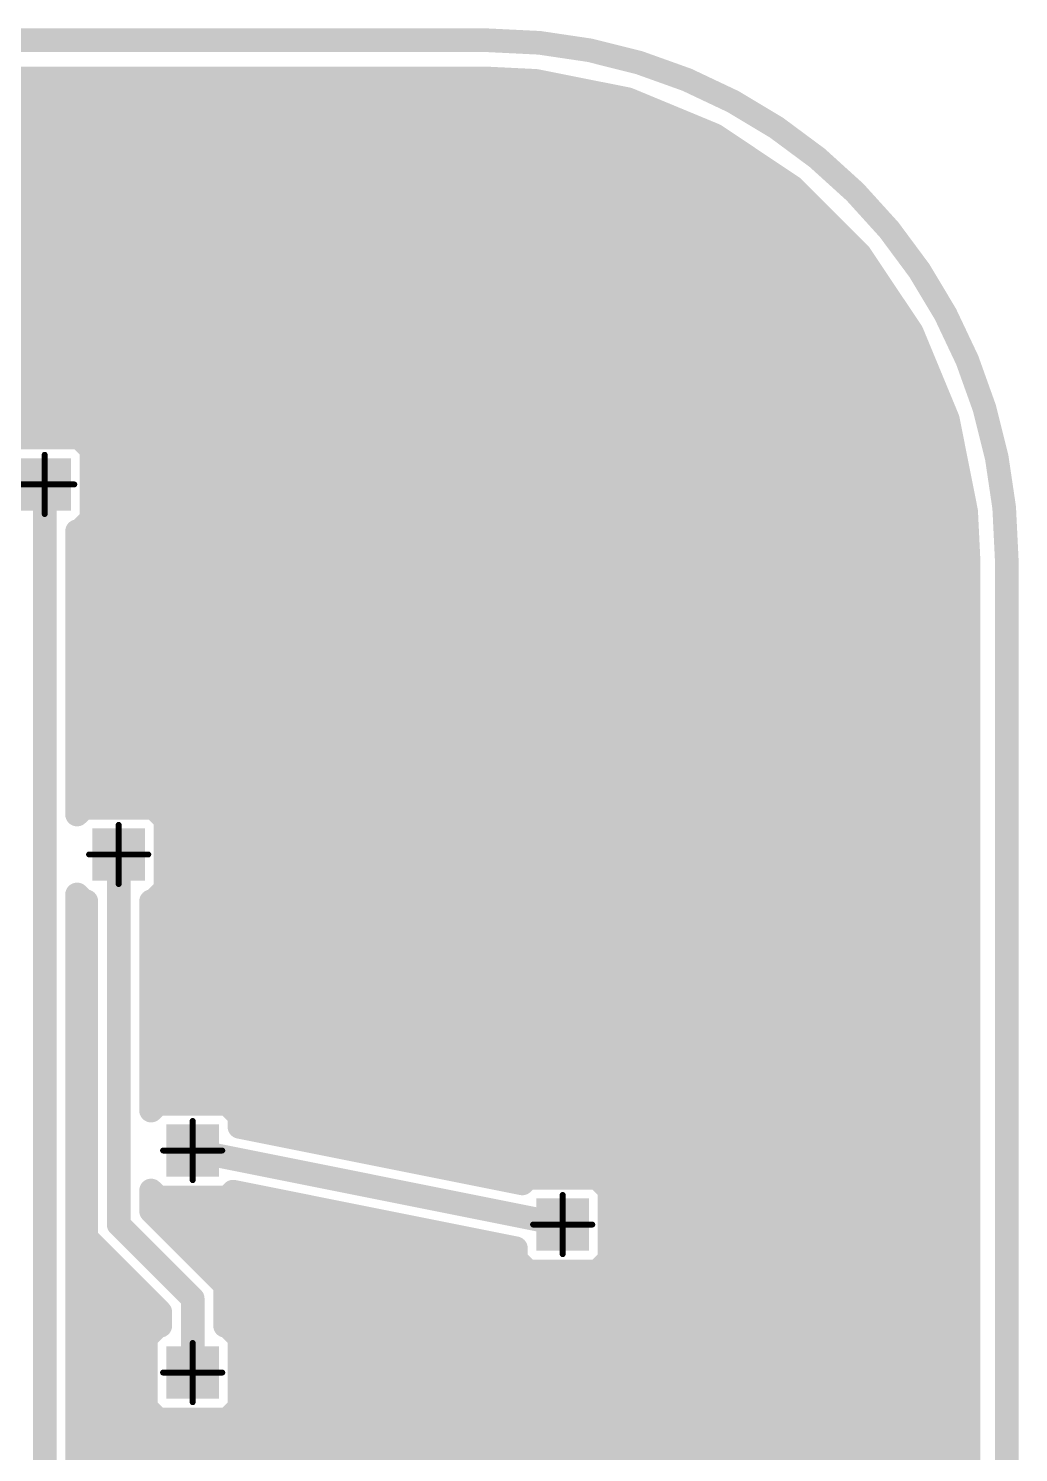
# Model space of a CAD drawing. Extents: x -14 to 61.4, y -16.8 to 62.4.
# Drawn here: x 39.09 to 56.08, y 38 to 62.43 of the extents above; entities that cross this region are included whole.
import ezdxf

# ---------------------------------------------------------------- set-up
doc = ezdxf.new("R2010")
doc.units = 0
for name, color, linetype in [('145', 82, 'CONTINUOUS'), ('16', 175, 'CONTINUOUS'), ('18', 82, 'CONTINUOUS'), ('20', 7, 'CONTINUOUS'), ('30', 253, 'CONTINUOUS')]:
    doc.layers.add(name, color=color, linetype=linetype)

# ---------------------------------------------------------------- blocks, each defined once
blk = doc.blocks.new('SQUAREV')
blk.add_solid([(-0.5, -0.5), (0.5, -0.5), (-0.5, 0.5), (0.5, 0.5)])

msp = doc.modelspace()

# ---------------------------------------------------------------- linework, layer by layer
at = {"layer": '145', "const_width": 0.1016}
for points in [[(39.37, 55.118), (39.37, 54.102)], [(38.862, 54.61), (39.878, 54.61)], [(40.64, 48.768), (40.64, 47.752)], [(40.132, 48.26), (41.148, 48.26)], [(41.91, 43.688), (41.91, 42.672)], [(41.402, 43.18), (42.418, 43.18)], [(48.26, 42.418), (48.26, 41.402)], [(47.752, 41.91), (48.768, 41.91)], [(41.91, 39.878), (41.91, 38.862)], [(41.402, 39.37), (42.418, 39.37)]]:
    msp.add_lwpolyline(points, dxfattribs=at)
at = {"layer": '145', "const_width": 0.0508}
for points in [[(39.3954, 55.118, 1), (39.3446, 55.118)], [(39.878, 54.5846, 1), (39.878, 54.6354)], [(39.3446, 54.102, 1), (39.3954, 54.102)], [(40.6654, 48.768, 1), (40.6146, 48.768)], [(40.132, 48.2854, 1), (40.132, 48.2346)], [(41.148, 48.2346, 1), (41.148, 48.2854)], [(40.6146, 47.752, 1), (40.6654, 47.752)], [(41.9354, 43.688, 1), (41.8846, 43.688)], [(41.402, 43.2054, 1), (41.402, 43.1546)], [(42.418, 43.1546, 1), (42.418, 43.2054)], [(41.8846, 42.672, 1), (41.9354, 42.672)], [(48.2854, 42.418, 1), (48.2346, 42.418)], [(47.752, 41.9354, 1), (47.752, 41.8846)], [(48.768, 41.8846, 1), (48.768, 41.9354)], [(48.2346, 41.402, 1), (48.2854, 41.402)], [(41.9354, 39.878, 1), (41.8846, 39.878)], [(41.402, 39.3954, 1), (41.402, 39.3446)], [(42.418, 39.3446, 1), (42.418, 39.3954)], [(41.8846, 38.862, 1), (41.9354, 38.862)]]:
    msp.add_lwpolyline(points, format="xyb", dxfattribs=at)
at = {"layer": '16', "const_width": 0.4064}
for points in [[(25.4, 61.5736), (46.99, 61.5736)], [(46.99, 61.5736), (47.797, 61.534)], [(47.797, 61.534), (49.3801, 61.2191)], [(23.5184, 61.3664), (48.6394, 61.3664)], [(49.3801, 61.2191), (50.8713, 60.6014)], [(21.9343, 60.96), (50.0055, 60.96)], [(20.8285, 60.5536), (50.9428, 60.5536)], [(50.8713, 60.6014), (52.2133, 59.7047)], [(20.1246, 60.1472), (51.551, 60.1472)], [(19.4207, 59.7408), (52.1593, 59.7408)], [(52.2133, 59.7047), (53.3547, 58.5633)], [(18.8739, 59.3344), (52.5836, 59.3344)], [(24.1291, 58.928), (52.99, 58.928)], [(24.833, 58.5216), (53.3825, 58.5216)], [(53.3547, 58.5633), (54.2514, 57.2213)], [(25.2552, 58.1152), (53.6541, 58.1152)], [(25.5849, 57.7088), (53.9256, 57.7088)], [(25.8195, 57.3024), (54.1972, 57.3024)], [(54.2514, 57.2213), (54.8691, 55.7301)], [(25.9775, 56.896), (54.3861, 56.896)], [(26.0864, 56.4896), (54.5545, 56.4896)], [(26.1342, 56.0832), (54.7228, 56.0832)], [(26.1342, 55.6768), (54.8797, 55.6768)], [(54.8691, 55.7301), (55.184, 54.147)], [(39.9663, 55.4132), (38.7737, 55.4132)], [(40.1732, 55.2063), (39.9663, 55.4132)], [(40.1091, 55.2704), (54.9605, 55.2704)], [(40.1732, 54.0137), (40.1732, 55.2063)], [(40.1732, 54.864), (55.0413, 54.864)], [(39.37, 54.61), (39.37, 34.29)], [(40.1732, 54.4576), (55.1222, 54.4576)], [(40.1732, 54.0512), (55.1887, 54.0512)], [(55.184, 54.147), (55.2236, 53.34)], [(39.9264, 48.9459), (39.9264, 53.8068)], [(39.9264, 53.8068), (39.9663, 53.8068)], [(39.9663, 53.8068), (40.1732, 54.0137)], [(39.9264, 53.6448), (55.2086, 53.6448)], [(55.2236, 53.34), (55.2236, 35.6479)], [(39.9264, 53.2384), (55.2236, 53.2384)], [(39.9264, 52.832), (55.2236, 52.832)], [(39.9264, 52.4256), (55.2236, 52.4256)], [(39.9264, 52.0192), (55.2236, 52.0192)], [(39.9264, 51.6128), (55.2236, 51.6128)], [(39.9264, 51.2064), (55.2236, 51.2064)], [(39.9264, 50.8), (55.2236, 50.8)], [(39.9264, 50.3936), (55.2236, 50.3936)], [(39.9264, 49.9872), (55.2236, 49.9872)], [(39.9264, 49.5808), (55.2236, 49.5808)], [(39.9264, 49.1744), (55.2236, 49.1744)], [(40.0437, 49.0632), (39.9264, 48.9459)], [(41.2363, 49.0632), (40.0437, 49.0632)], [(41.4432, 48.8563), (41.2363, 49.0632)], [(41.4432, 47.6637), (41.4432, 48.8563)], [(41.4432, 48.768), (55.2236, 48.768)], [(40.64, 41.91), (40.64, 48.26)], [(41.4432, 48.3616), (55.2236, 48.3616)], [(41.4432, 47.9552), (55.2236, 47.9552)], [(39.9264, 35.0932), (39.9264, 47.5741)], [(39.9264, 47.5741), (40.0437, 47.4568)], [(39.9264, 47.5488), (39.9517, 47.5488)], [(40.0437, 47.4568), (40.0836, 47.4568)], [(40.0836, 47.4568), (40.0836, 41.6795)], [(41.1964, 43.8659), (41.1964, 47.4568)], [(41.1964, 47.4568), (41.2363, 47.4568)], [(41.2363, 47.4568), (41.4432, 47.6637)], [(41.3283, 47.5488), (55.2236, 47.5488)], [(39.9264, 47.1424), (40.0836, 47.1424)], [(41.1964, 47.1424), (55.2236, 47.1424)], [(39.9264, 46.736), (40.0836, 46.736)], [(41.1964, 46.736), (55.2236, 46.736)], [(39.9264, 46.3296), (40.0836, 46.3296)], [(41.1964, 46.3296), (55.2236, 46.3296)], [(39.9264, 45.9232), (40.0836, 45.9232)], [(41.1964, 45.9232), (55.2236, 45.9232)], [(39.9264, 45.5168), (40.0836, 45.5168)], [(41.1964, 45.5168), (55.2236, 45.5168)], [(39.9264, 45.1104), (40.0836, 45.1104)], [(41.1964, 45.1104), (55.2236, 45.1104)], [(39.9264, 44.704), (40.0836, 44.704)], [(41.1964, 44.704), (55.2236, 44.704)], [(39.9264, 44.2976), (40.0836, 44.2976)], [(41.1964, 44.2976), (55.2236, 44.2976)], [(39.9264, 43.8912), (40.0836, 43.8912)], [(41.3137, 43.9832), (41.1964, 43.8659)], [(41.1964, 43.8912), (41.2217, 43.8912)], [(42.5063, 43.9832), (41.3137, 43.9832)], [(42.7132, 43.7763), (42.5063, 43.9832)], [(42.5983, 43.8912), (55.2236, 43.8912)], [(42.7132, 43.5868), (42.7132, 43.7763)], [(47.5666, 42.6161), (42.7132, 43.5868)], [(39.9264, 43.4848), (40.0836, 43.4848)], [(43.2231, 43.4848), (55.2236, 43.4848)], [(39.9264, 43.0784), (40.0836, 43.0784)], [(41.91, 43.18), (48.26, 41.91)], [(45.2551, 43.0784), (55.2236, 43.0784)], [(39.9264, 42.672), (40.0836, 42.672)], [(47.2871, 42.672), (47.6225, 42.672)], [(47.6637, 42.7132), (47.5666, 42.6161)], [(48.8563, 42.7132), (47.6637, 42.7132)], [(49.0632, 42.5063), (48.8563, 42.7132)], [(48.8975, 42.672), (55.2236, 42.672)], [(41.1964, 42.1405), (41.1964, 42.4941)], [(41.1964, 42.4941), (41.3137, 42.3768)], [(41.3137, 42.3768), (42.5063, 42.3768)], [(42.5063, 42.3768), (42.6034, 42.4739)], [(42.6034, 42.4739), (47.4568, 41.5032)], [(49.0632, 41.3137), (49.0632, 42.5063)], [(39.9264, 42.2656), (40.0836, 42.2656)], [(41.1964, 42.2656), (43.6449, 42.2656)], [(42.4664, 40.8705), (41.1964, 42.1405)], [(49.0632, 42.2656), (55.2236, 42.2656)], [(39.9264, 41.8592), (40.0836, 41.8592)], [(41.91, 40.64), (40.64, 41.91)], [(41.4777, 41.8592), (45.6769, 41.8592)], [(49.0632, 41.8592), (55.2236, 41.8592)], [(40.0836, 41.6795), (40.4095, 41.3536)], [(39.9264, 41.4528), (40.3103, 41.4528)], [(40.4095, 41.3536), (41.3536, 40.4095)], [(41.8841, 41.4528), (47.4568, 41.4528)], [(47.4568, 41.5032), (47.4568, 41.3137)], [(49.0632, 41.4528), (55.2236, 41.4528)], [(47.4568, 41.3137), (47.6637, 41.1068)], [(47.6637, 41.1068), (48.8563, 41.1068)], [(48.8563, 41.1068), (49.0632, 41.3137)], [(39.9264, 41.0464), (40.7167, 41.0464)], [(42.2905, 41.0464), (55.2236, 41.0464)], [(42.4664, 40.1732), (42.4664, 40.8705)], [(39.9264, 40.64), (41.1231, 40.64)], [(41.91, 39.37), (41.91, 40.64)], [(42.4664, 40.64), (55.2236, 40.64)], [(41.3536, 40.4095), (41.3536, 40.1732)], [(39.9264, 40.2336), (41.3536, 40.2336)], [(41.3137, 40.1732), (41.1068, 39.9663)], [(41.3536, 40.1732), (41.3137, 40.1732)], [(42.4664, 40.2336), (55.2236, 40.2336)], [(42.5063, 40.1732), (42.4664, 40.1732)], [(42.7132, 39.9663), (42.5063, 40.1732)], [(41.1068, 39.9663), (41.1068, 38.7737)], [(42.7132, 38.7737), (42.7132, 39.9663)], [(39.9264, 39.8272), (41.1068, 39.8272)], [(42.7132, 39.8272), (55.2236, 39.8272)], [(39.9264, 39.4208), (41.1068, 39.4208)], [(42.7132, 39.4208), (55.2236, 39.4208)], [(39.9264, 39.0144), (41.1068, 39.0144)], [(42.7132, 39.0144), (55.2236, 39.0144)], [(41.1068, 38.7737), (41.3137, 38.5668)], [(42.5063, 38.5668), (42.7132, 38.7737)], [(39.9264, 38.608), (41.2725, 38.608)], [(41.3137, 38.5668), (42.5063, 38.5668)], [(42.5475, 38.608), (55.2236, 38.608)], [(39.9264, 38.2016), (55.2236, 38.2016)], [(39.9264, 37.7952), (55.2236, 37.7952)]]:
    msp.add_lwpolyline(points, dxfattribs=at)
at = {"layer": '16', "const_width": 0.2032}
for points in [[(46.995, 61.6751, 1), (46.985, 61.4721)], [(46.99, 61.472, 1), (46.99, 61.6752)], [(47.8169, 61.6336, 1), (47.7772, 61.4343)], [(47.792, 61.4325, 1), (47.802, 61.6354)], [(48.6394, 61.2648, 1), (48.6394, 61.468)], [(49.419, 61.3129, 1), (49.3412, 61.1252)], [(49.3603, 61.1194, 1), (49.3999, 61.3187)], [(50.0055, 60.8584, 1), (50.0055, 61.0616)], [(50.9277, 60.6859, 1), (50.8148, 60.5169)], [(50.8324, 60.5075, 1), (50.9102, 60.6953)], [(50.9428, 60.452, 1), (50.9428, 60.6552)], [(51.551, 60.0456, 1), (51.551, 60.2488)], [(52.2852, 59.7765, 1), (52.1415, 59.6328)], [(52.1569, 59.6202, 1), (52.2698, 59.7891)], [(52.1593, 59.6392, 1), (52.1593, 59.8424)], [(52.5836, 59.2328, 1), (52.5836, 59.436)], [(52.99, 58.8264, 1), (52.99, 59.0296)], [(53.4391, 58.6198, 1), (53.2702, 58.5069)], [(53.2828, 58.4915, 1), (53.4265, 58.6352)], [(53.3825, 58.42, 1), (53.3825, 58.6232)], [(53.6541, 58.0136, 1), (53.6541, 58.2168)], [(53.9256, 57.6072, 1), (53.9256, 57.8104)], [(54.3453, 57.2602, 1), (54.1575, 57.1824)], [(54.1972, 57.2008, 1), (54.1972, 57.404)], [(54.1669, 57.1648, 1), (54.3359, 57.2777)], [(54.3861, 56.7944, 1), (54.3861, 56.9976)], [(54.5545, 56.388, 1), (54.5545, 56.5912)], [(54.7228, 55.9816, 1), (54.7228, 56.1848)], [(54.9687, 55.7499, 1), (54.7694, 55.7103)], [(54.7752, 55.6912, 1), (54.9629, 55.769)], [(54.8797, 55.5752, 1), (54.8797, 55.7784)], [(40.0381, 55.485, 1), (39.8945, 55.3414)], [(39.9663, 55.3116, 1), (39.9663, 55.5148)], [(40.1091, 55.372, 1), (40.1091, 55.1688)], [(54.9605, 55.1688, 1), (54.9605, 55.372)], [(40.2748, 55.2063, 1), (40.0716, 55.2063)], [(40.1014, 55.1345, 1), (40.245, 55.2781)], [(40.1732, 54.9656, 1), (40.1732, 54.7624)], [(55.0413, 54.7624, 1), (55.0413, 54.9656)], [(39.4716, 54.61, 1), (39.2684, 54.61)], [(40.1732, 54.5592, 1), (40.1732, 54.356)], [(55.1222, 54.356, 1), (55.1222, 54.5592)], [(40.1732, 54.1528, 1), (40.1732, 53.9496)], [(55.2854, 54.152, 1), (55.0825, 54.142)], [(55.0843, 54.1272, 1), (55.2836, 54.1669)], [(55.1887, 53.9496, 1), (55.1887, 54.1528)], [(40.028, 53.8068, 1), (39.8248, 53.8068)], [(39.9264, 53.9084, 1), (39.9264, 53.7052)], [(39.9663, 53.7052, 1), (39.9663, 53.9084)], [(40.0716, 54.0137, 1), (40.2748, 54.0137)], [(40.245, 53.9419, 1), (40.1014, 54.0855)], [(39.9264, 53.7464, 1), (39.9264, 53.5432)], [(39.8945, 53.8786, 1), (40.0381, 53.735)], [(55.2086, 53.5432, 1), (55.2086, 53.7464)], [(55.3252, 53.34, 1), (55.122, 53.34)], [(39.9264, 53.34, 1), (39.9264, 53.1368)], [(55.1221, 53.335, 1), (55.3251, 53.345)], [(55.2236, 53.1368, 1), (55.2236, 53.34)], [(39.9264, 52.9336, 1), (39.9264, 52.7304)], [(55.2236, 52.7304, 1), (55.2236, 52.9336)], [(39.9264, 52.5272, 1), (39.9264, 52.324)], [(55.2236, 52.324, 1), (55.2236, 52.5272)], [(39.9264, 52.1208, 1), (39.9264, 51.9176)], [(55.2236, 51.9176, 1), (55.2236, 52.1208)], [(39.9264, 51.7144, 1), (39.9264, 51.5112)], [(55.2236, 51.5112, 1), (55.2236, 51.7144)], [(39.9264, 51.308, 1), (39.9264, 51.1048)], [(55.2236, 51.1048, 1), (55.2236, 51.308)], [(39.9264, 50.9016, 1), (39.9264, 50.6984)], [(55.2236, 50.6984, 1), (55.2236, 50.9016)], [(39.9264, 50.4952, 1), (39.9264, 50.292)], [(55.2236, 50.292, 1), (55.2236, 50.4952)], [(39.9264, 50.0888, 1), (39.9264, 49.8856)], [(55.2236, 49.8856, 1), (55.2236, 50.0888)], [(39.9264, 49.6824, 1), (39.9264, 49.4792)], [(55.2236, 49.4792, 1), (55.2236, 49.6824)], [(39.9264, 49.276, 1), (39.9264, 49.0728)], [(55.2236, 49.0728, 1), (55.2236, 49.276)], [(39.8546, 49.0177, 1), (39.9982, 48.8741)], [(40.0437, 49.1648, 1), (40.0437, 48.9616)], [(40.1155, 48.9914, 1), (39.9719, 49.135)], [(41.3081, 49.135, 1), (41.1645, 48.9914)], [(41.2363, 48.9616, 1), (41.2363, 49.1648)], [(39.8248, 48.9459, 1), (40.028, 48.9459)], [(41.5448, 48.8563, 1), (41.3416, 48.8563)], [(41.4432, 48.8696, 1), (41.4432, 48.6664)], [(41.3714, 48.7845, 1), (41.515, 48.9281)], [(55.2236, 48.6664, 1), (55.2236, 48.8696)], [(40.7416, 48.26, 1), (40.5384, 48.26)], [(41.4432, 48.4632, 1), (41.4432, 48.26)], [(55.2236, 48.26, 1), (55.2236, 48.4632)], [(41.4432, 48.0568, 1), (41.4432, 47.8536)], [(55.2236, 47.8536, 1), (55.2236, 48.0568)], [(40.028, 47.5741, 1), (39.8248, 47.5741)], [(39.9264, 47.6504, 1), (39.9264, 47.4472)], [(39.9982, 47.6459, 1), (39.8546, 47.5023)], [(40.0437, 47.5584, 1), (40.0437, 47.3552)], [(39.9517, 47.4472, 1), (39.9517, 47.6504)], [(40.1852, 47.4568, 1), (39.982, 47.4568)], [(40.0836, 47.3552, 1), (40.0836, 47.5584)], [(41.298, 47.4568, 1), (41.0948, 47.4568)], [(41.1964, 47.5584, 1), (41.1964, 47.3552)], [(41.3283, 47.6504, 1), (41.3283, 47.4472)], [(41.2363, 47.3552, 1), (41.2363, 47.5584)], [(41.3416, 47.6637, 1), (41.5448, 47.6637)], [(41.515, 47.5919, 1), (41.3714, 47.7355)], [(55.2236, 47.4472, 1), (55.2236, 47.6504)], [(39.9719, 47.385, 1), (40.1155, 47.5286)], [(41.1645, 47.5286, 1), (41.3081, 47.385)], [(39.9264, 47.244, 1), (39.9264, 47.0408)], [(40.0836, 47.0408, 1), (40.0836, 47.244)], [(41.1964, 47.244, 1), (41.1964, 47.0408)], [(55.2236, 47.0408, 1), (55.2236, 47.244)], [(39.9264, 46.8376, 1), (39.9264, 46.6344)], [(40.0836, 46.6344, 1), (40.0836, 46.8376)], [(41.1964, 46.8376, 1), (41.1964, 46.6344)], [(55.2236, 46.6344, 1), (55.2236, 46.8376)], [(39.9264, 46.4312, 1), (39.9264, 46.228)], [(40.0836, 46.228, 1), (40.0836, 46.4312)], [(41.1964, 46.4312, 1), (41.1964, 46.228)], [(55.2236, 46.228, 1), (55.2236, 46.4312)], [(39.9264, 46.0248, 1), (39.9264, 45.8216)], [(40.0836, 45.8216, 1), (40.0836, 46.0248)], [(41.1964, 46.0248, 1), (41.1964, 45.8216)], [(55.2236, 45.8216, 1), (55.2236, 46.0248)], [(39.9264, 45.6184, 1), (39.9264, 45.4152)], [(40.0836, 45.4152, 1), (40.0836, 45.6184)], [(41.1964, 45.6184, 1), (41.1964, 45.4152)], [(55.2236, 45.4152, 1), (55.2236, 45.6184)], [(39.9264, 45.212, 1), (39.9264, 45.0088)], [(40.0836, 45.0088, 1), (40.0836, 45.212)], [(41.1964, 45.212, 1), (41.1964, 45.0088)], [(55.2236, 45.0088, 1), (55.2236, 45.212)], [(39.9264, 44.8056, 1), (39.9264, 44.6024)], [(40.0836, 44.6024, 1), (40.0836, 44.8056)], [(41.1964, 44.8056, 1), (41.1964, 44.6024)], [(55.2236, 44.6024, 1), (55.2236, 44.8056)], [(39.9264, 44.3992, 1), (39.9264, 44.196)], [(40.0836, 44.196, 1), (40.0836, 44.3992)], [(41.1964, 44.3992, 1), (41.1964, 44.196)], [(55.2236, 44.196, 1), (55.2236, 44.3992)], [(39.9264, 43.9928, 1), (39.9264, 43.7896)], [(40.0836, 43.7896, 1), (40.0836, 43.9928)], [(41.1964, 43.9928, 1), (41.1964, 43.7896)], [(41.1246, 43.9377, 1), (41.2682, 43.7941)], [(41.3137, 44.0848, 1), (41.3137, 43.8816)], [(41.2217, 43.7896, 1), (41.2217, 43.9928)], [(41.3855, 43.9114, 1), (41.2419, 44.055)], [(42.5781, 44.055, 1), (42.4345, 43.9114)], [(42.5983, 43.9928, 1), (42.5983, 43.7896)], [(42.5063, 43.8816, 1), (42.5063, 44.0848)], [(55.2236, 43.7896, 1), (55.2236, 43.9928)], [(41.0948, 43.8659, 1), (41.298, 43.8659)], [(42.8148, 43.7763, 1), (42.6116, 43.7763)], [(42.7331, 43.6864, 1), (42.6933, 43.4871)], [(42.6414, 43.7045, 1), (42.785, 43.8481)], [(39.9264, 43.5864, 1), (39.9264, 43.3832)], [(40.0836, 43.3832, 1), (40.0836, 43.5864)], [(42.6116, 43.5868, 1), (42.8148, 43.5868)], [(43.2231, 43.5864, 1), (43.2231, 43.3832)], [(55.2236, 43.3832, 1), (55.2236, 43.5864)], [(39.9264, 43.18, 1), (39.9264, 42.9768)], [(40.0836, 42.9768, 1), (40.0836, 43.18)], [(41.9299, 43.2796, 1), (41.8901, 43.0804)], [(45.2551, 43.18, 1), (45.2551, 42.9768)], [(55.2236, 42.9768, 1), (55.2236, 43.18)], [(39.9264, 42.7736, 1), (39.9264, 42.5704)], [(40.0836, 42.5704, 1), (40.0836, 42.7736)], [(47.2871, 42.7736, 1), (47.2871, 42.5704)], [(47.4948, 42.6879, 1), (47.6384, 42.5443)], [(47.5467, 42.5165, 1), (47.5865, 42.7157)], [(47.6637, 42.8148, 1), (47.6637, 42.6116)], [(47.7355, 42.6414, 1), (47.5919, 42.785)], [(47.6225, 42.5704, 1), (47.6225, 42.7736)], [(48.9281, 42.785, 1), (48.7845, 42.6414)], [(48.8975, 42.7736, 1), (48.8975, 42.5704)], [(48.8563, 42.6116, 1), (48.8563, 42.8148)], [(55.2236, 42.5704, 1), (55.2236, 42.7736)], [(41.298, 42.4941, 1), (41.0948, 42.4941)], [(41.2682, 42.5659, 1), (41.1246, 42.4223)], [(41.3137, 42.4784, 1), (41.3137, 42.2752)], [(41.2419, 42.305, 1), (41.3855, 42.4486)], [(42.4345, 42.4486, 1), (42.5781, 42.305)], [(42.6233, 42.5735, 1), (42.5835, 42.3743)], [(42.5063, 42.2752, 1), (42.5063, 42.4784)], [(42.6752, 42.4021, 1), (42.5316, 42.5457)], [(49.1648, 42.5063, 1), (48.9616, 42.5063)], [(48.9914, 42.4345, 1), (49.135, 42.5781)], [(39.9264, 42.3672, 1), (39.9264, 42.164)], [(40.0836, 42.164, 1), (40.0836, 42.3672)], [(41.1964, 42.3672, 1), (41.1964, 42.164)], [(41.2682, 42.2123, 1), (41.1246, 42.0686)], [(43.6449, 42.164, 1), (43.6449, 42.3672)], [(49.0632, 42.3672, 1), (49.0632, 42.164)], [(55.2236, 42.164, 1), (55.2236, 42.3672)], [(39.9264, 41.9608, 1), (39.9264, 41.7576)], [(40.0836, 41.7576, 1), (40.0836, 41.9608)], [(40.7118, 41.9818, 1), (40.5682, 41.8382)], [(41.0948, 42.1405, 1), (41.298, 42.1405)], [(41.4777, 41.9608, 1), (41.4777, 41.7576)], [(45.6769, 41.7576, 1), (45.6769, 41.9608)], [(48.2401, 41.8104, 1), (48.2799, 42.0096)], [(49.0632, 41.9608, 1), (49.0632, 41.7576)], [(55.2236, 41.7576, 1), (55.2236, 41.9608)], [(40.1554, 41.7514, 1), (40.0118, 41.6077)], [(40.5384, 41.91, 1), (40.7416, 41.91)], [(39.9264, 41.5544, 1), (39.9264, 41.3512)], [(39.982, 41.6795, 1), (40.1852, 41.6795)], [(40.4814, 41.4254, 1), (40.3377, 41.2818)], [(40.3103, 41.3512, 1), (40.3103, 41.5544)], [(41.8841, 41.5544, 1), (41.8841, 41.3512)], [(47.5584, 41.5032, 1), (47.3552, 41.5032)], [(47.4369, 41.4036, 1), (47.4767, 41.6028)], [(47.4568, 41.3512, 1), (47.4568, 41.5544)], [(49.0632, 41.5544, 1), (49.0632, 41.3512)], [(55.2236, 41.3512, 1), (55.2236, 41.5544)], [(40.3377, 41.2818, 1), (40.4814, 41.4254)], [(47.3552, 41.3137, 1), (47.5584, 41.3137)], [(47.5286, 41.3855, 1), (47.385, 41.2419)], [(47.6637, 41.2084, 1), (47.6637, 41.0052)], [(48.8563, 41.0052, 1), (48.8563, 41.2084)], [(48.9616, 41.3137, 1), (49.1648, 41.3137)], [(49.135, 41.2419, 1), (48.9914, 41.3855)], [(39.9264, 41.148, 1), (39.9264, 40.9448)], [(40.7167, 40.9448, 1), (40.7167, 41.148)], [(42.2905, 41.148, 1), (42.2905, 40.9448)], [(42.568, 40.8705, 1), (42.3648, 40.8705)], [(47.5919, 41.035, 1), (47.7355, 41.1786)], [(48.7845, 41.1786, 1), (48.9281, 41.035)], [(55.2236, 40.9448, 1), (55.2236, 41.148)], [(39.9264, 40.7416, 1), (39.9264, 40.5384)], [(41.1231, 40.5384, 1), (41.1231, 40.7416)], [(42.0116, 40.64, 1), (41.8084, 40.64)], [(41.8382, 40.5682, 1), (41.9818, 40.7118)], [(42.4664, 40.7416, 1), (42.4664, 40.5384)], [(42.3946, 40.7986, 1), (42.5382, 40.9423)], [(55.2236, 40.5384, 1), (55.2236, 40.7416)], [(41.4552, 40.4095, 1), (41.252, 40.4095)], [(41.2818, 40.3377, 1), (41.4254, 40.4814)], [(39.9264, 40.3352, 1), (39.9264, 40.132)], [(41.3137, 40.2748, 1), (41.3137, 40.0716)], [(41.3855, 40.1014, 1), (41.2419, 40.245)], [(41.3536, 40.132, 1), (41.3536, 40.3352)], [(41.3536, 40.0716, 1), (41.3536, 40.2748)], [(42.4664, 40.3352, 1), (42.4664, 40.132)], [(42.4664, 40.2748, 1), (42.4664, 40.0716)], [(42.5781, 40.245, 1), (42.4345, 40.1014)], [(42.5063, 40.0716, 1), (42.5063, 40.2748)], [(55.2236, 40.132, 1), (55.2236, 40.3352)], [(41.2084, 39.9663, 1), (41.0052, 39.9663)], [(41.035, 40.0381, 1), (41.1786, 39.8945)], [(41.252, 40.1732, 1), (41.4552, 40.1732)], [(42.3648, 40.1732, 1), (42.568, 40.1732)], [(42.8148, 39.9663, 1), (42.6116, 39.9663)], [(42.6414, 39.8945, 1), (42.785, 40.0381)], [(39.9264, 39.9288, 1), (39.9264, 39.7256)], [(41.1068, 39.7256, 1), (41.1068, 39.9288)], [(42.7132, 39.9288, 1), (42.7132, 39.7256)], [(55.2236, 39.7256, 1), (55.2236, 39.9288)], [(39.9264, 39.5224, 1), (39.9264, 39.3192)], [(41.1068, 39.3192, 1), (41.1068, 39.5224)], [(42.7132, 39.5224, 1), (42.7132, 39.3192)], [(55.2236, 39.3192, 1), (55.2236, 39.5224)], [(41.8084, 39.37, 1), (42.0116, 39.37)], [(39.9264, 39.116, 1), (39.9264, 38.9128)], [(41.1068, 38.9128, 1), (41.1068, 39.116)], [(42.7132, 39.116, 1), (42.7132, 38.9128)], [(55.2236, 38.9128, 1), (55.2236, 39.116)], [(41.0052, 38.7737, 1), (41.2084, 38.7737)], [(41.1786, 38.8455, 1), (41.035, 38.7019)], [(42.6116, 38.7737, 1), (42.8148, 38.7737)], [(42.785, 38.7019, 1), (42.6414, 38.8455)], [(39.9264, 38.7096, 1), (39.9264, 38.5064)], [(41.3137, 38.6684, 1), (41.3137, 38.4652)], [(41.2419, 38.495, 1), (41.3855, 38.6386)], [(41.2725, 38.5064, 1), (41.2725, 38.7096)], [(42.4345, 38.6386, 1), (42.5781, 38.495)], [(42.5475, 38.7096, 1), (42.5475, 38.5064)], [(42.5063, 38.4652, 1), (42.5063, 38.6684)], [(55.2236, 38.5064, 1), (55.2236, 38.7096)], [(39.9264, 38.3032, 1), (39.9264, 38.1)], [(55.2236, 38.1, 1), (55.2236, 38.3032)]]:
    msp.add_lwpolyline(points, format="xyb", dxfattribs=at)
at = {"layer": '20', "const_width": 0.4064}
for points in [[(25.4, 62.23), (46.99, 62.23)], [(55.88, 53.34), (55.88, 35.56)]]:
    msp.add_lwpolyline(points, dxfattribs=at)
at = {"layer": '20'}
for points, const_width in [([(55.88, 53.34, 0.4142), (46.99, 62.23)], 0.4064), ([(46.99, 62.3316, 1), (46.99, 62.1284)], 0.2032), ([(46.99, 62.1284, 1), (46.99, 62.3316)], 0.2032), ([(55.9816, 53.34, 1), (55.7784, 53.34)], 0.2032), ([(55.7784, 53.34, 1), (55.9816, 53.34)], 0.2032)]:
    msp.add_lwpolyline(points, format="xyb", dxfattribs=dict(at, const_width=const_width))

# ---------------------------------------------------------------- block references
at = {"layer": '18', "xscale": 0.9, "yscale": 0.9}
for p in [(39.37, 54.61), (40.64, 48.26), (41.91, 43.18), (48.26, 41.91), (41.91, 39.37)]:
    msp.add_blockref('SQUAREV', p, dxfattribs=at)
at = {"layer": '30', "xscale": 0.9, "yscale": 0.9}
for p in [(39.37, 54.61), (40.64, 48.26), (41.91, 43.18), (48.26, 41.91), (41.91, 39.37)]:
    msp.add_blockref('SQUAREV', p, dxfattribs=at)

doc.saveas('drawing.dxf')
